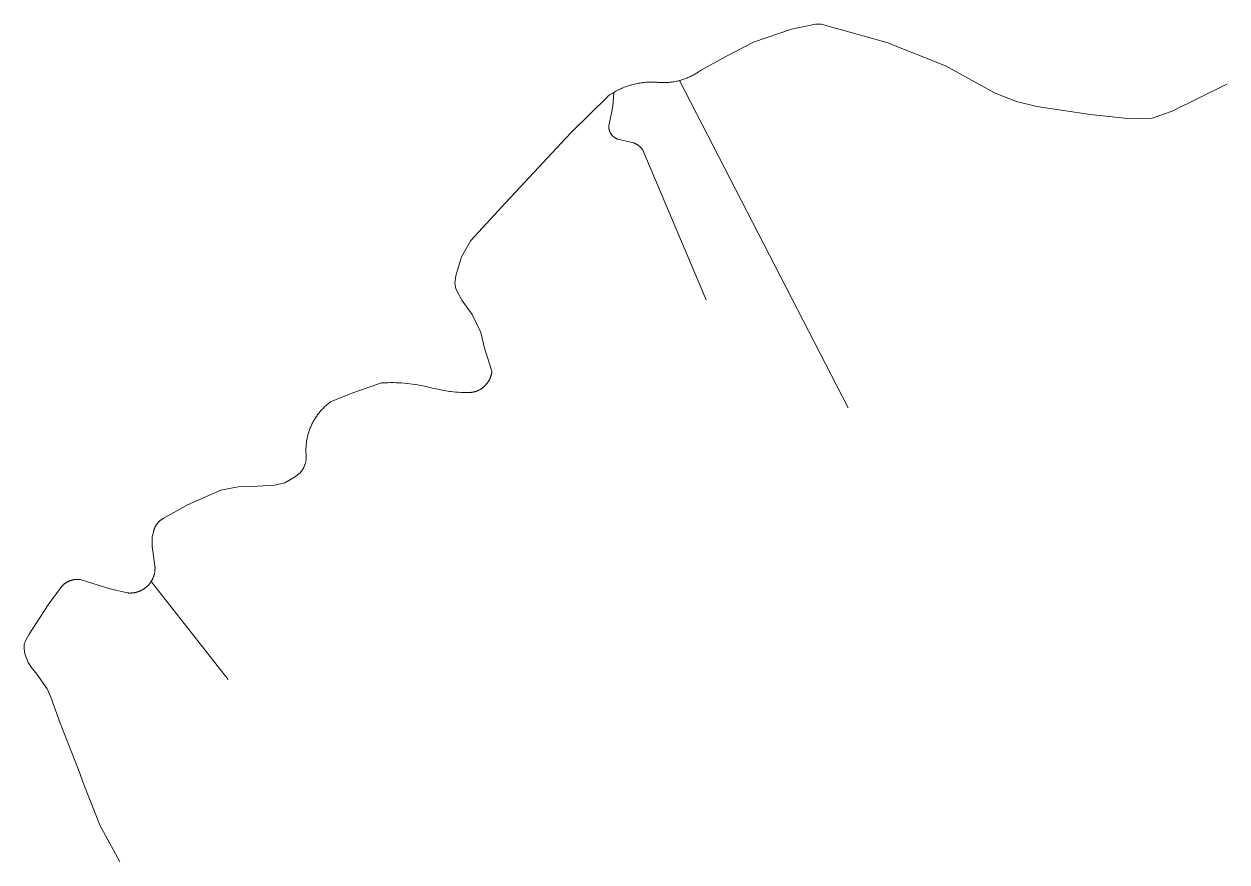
# Model space of a CAD drawing. Header units: metres. Extents: x 341884 to 343609, y 7369702 to 7370904.
import ezdxf

# ---------------------------------------------------------------- set-up
doc = ezdxf.new("R2010")
doc.units = ezdxf.units.M
for name, color, linetype, lineweight, true_color in [('AVENIDA BALNEÁRIA - 29_12_20 - DJI_0032', 18, 'Continuous', 18, 0x000000), ('ESTRADA MARTIM AFONSO DE SOUZA - 29_12_20 - DJI_0028 - DJI_0029', 18, 'Continuous', 18, 0x000000), ('RUA JOHAN DE ALCÂNTARA SILVA - 29_12_20 - DJI_0031', 18, 'Continuous', 18, 0x000000), ('RUA MUTUÍPE - 29_12_20 - DJI_0030', 18, 'Continuous', 18, 0x000000)]:
    doc.layers.add(name, color=color, linetype=linetype, lineweight=lineweight, true_color=true_color)

msp = doc.modelspace()

# ---------------------------------------------------------------- linework, layer by layer
at = {"layer": 'AVENIDA BALNEÁRIA - 29_12_20 - DJI_0032'}
msp.add_lwpolyline([(342823.8, 7370822.7), (343065.5, 7370353.2)], dxfattribs=at)
at = {"layer": 'ESTRADA MARTIM AFONSO DE SOUZA - 29_12_20 - DJI_0028 - DJI_0029'}
msp.add_lwpolyline([(342021.3, 7369702.3), (342002.9, 7369735.9), (341992.8, 7369753.9), (341969.5, 7369813.1), (341962.8, 7369831.8), (341935.8, 7369901), (341922.4, 7369938.3), (341917, 7369950.7), (341902.2, 7369971.4), (341894.5, 7369980.9), (341889.8, 7369988.3), (341884.8, 7370000.6), (341883.8, 7370007.8), (341884, 7370014.6), (341886.2, 7370020.4), (341891, 7370028.7), (341918.4, 7370070.7), (341935.7, 7370094.5), (341936, 7370094.8), (341936.2, 7370095.2), (341936.5, 7370095.6), (341936.9, 7370096), (341937.2, 7370096.4), (341937.5, 7370096.8), (341937.8, 7370097.2), (341938.1, 7370097.6), (341938.5, 7370098), (341938.8, 7370098.3), (341939.2, 7370098.7), (341939.5, 7370099.1), (341939.9, 7370099.4), (341940.3, 7370099.8), (341940.7, 7370100.1), (341941, 7370100.4), (341941.4, 7370100.8), (341941.8, 7370101.1), (341942.2, 7370101.4), (341942.6, 7370101.7), (341943, 7370102), (341943.5, 7370102.3), (341943.9, 7370102.6), (341944.3, 7370102.8), (341944.7, 7370103.1), (341945.2, 7370103.4), (341945.6, 7370103.6), (341946, 7370103.8), (341946, 7370103.9), (341946.5, 7370104.1), (341946.9, 7370104.3), (341947.4, 7370104.6), (341947.9, 7370104.8), (341948.3, 7370105), (341948.8, 7370105.2), (341949.3, 7370105.4), (341949.7, 7370105.5), (341950.2, 7370105.7), (341950.7, 7370105.9), (341951.2, 7370106), (341951.7, 7370106.2), (341952.2, 7370106.3), (341952.6, 7370106.5), (341953.1, 7370106.6), (341953.6, 7370106.7), (341954.1, 7370106.8), (341954.6, 7370106.9), (341955.1, 7370107), (341955.6, 7370107.1), (341956.1, 7370107.1), (341956.6, 7370107.2), (341957.1, 7370107.2), (341957.6, 7370107.3), (341958.1, 7370107.3), (341958.7, 7370107.4), (341959.2, 7370107.4), (341959.7, 7370107.4), (341960.2, 7370107.4), (341960.7, 7370107.4), (341961.2, 7370107.4), (341961.7, 7370107.3), (341962.2, 7370107.3), (341962.7, 7370107.2), (341963.2, 7370107.2), (341963.7, 7370107.1), (341964.2, 7370107.1), (342006.6, 7370094), (342032.3, 7370088), (342032.9, 7370087.9), (342033.5, 7370087.9), (342034.2, 7370087.8), (342034.8, 7370087.8), (342035.4, 7370087.8), (342036, 7370087.8), (342036.7, 7370087.8), (342037.3, 7370087.8), (342037.9, 7370087.9), (342038.5, 7370087.9), (342039.2, 7370088), (342039.8, 7370088), (342040.4, 7370088.1), (342041, 7370088.2), (342041.6, 7370088.3), (342042.2, 7370088.4), (342042.9, 7370088.5), (342043.5, 7370088.6), (342044.1, 7370088.8), (342044.7, 7370088.9), (342045.3, 7370089.1), (342045.9, 7370089.2), (342046.5, 7370089.4), (342047.1, 7370089.6), (342047.7, 7370089.8), (342048.2, 7370090), (342048.8, 7370090.2), (342049.4, 7370090.5), (342050, 7370090.7), (342050.5, 7370090.9), (342050.5, 7370091), (342051.1, 7370091.2), (342051.7, 7370091.5), (342052.2, 7370091.8), (342052.8, 7370092.1), (342053.3, 7370092.4), (342053.9, 7370092.7), (342054.4, 7370093), (342054.9, 7370093.3), (342055.5, 7370093.7), (342056, 7370094), (342056.5, 7370094.4), (342057, 7370094.7), (342057.5, 7370095.1), (342058, 7370095.5), (342058.5, 7370095.9), (342059, 7370096.3), (342059.4, 7370096.7), (342059.9, 7370097.1), (342060.3, 7370097.5), (342060.8, 7370097.9), (342061.2, 7370098.4), (342061.7, 7370098.8), (342062.1, 7370099.3), (342062.5, 7370099.7), (342062.9, 7370100.2), (342063.3, 7370100.7), (342063.7, 7370101.2), (342064.1, 7370101.7), (342064.5, 7370102.1), (342064.9, 7370102.7), (342065.2, 7370103.2), (342065.6, 7370103.7), (342065.9, 7370104.2), (342066.2, 7370104.7), (342066.6, 7370105.3), (342066.9, 7370105.8), (342067.2, 7370106.3), (342067.5, 7370106.9), (342067.8, 7370107.4), (342068, 7370108), (342068.3, 7370108.6), (342068.6, 7370109.1), (342068.8, 7370109.7), (342069, 7370110.3), (342069.3, 7370110.9), (342069.5, 7370111.4), (342069.7, 7370112), (342069.9, 7370112.6), (342070.1, 7370113.2), (342070.2, 7370113.8), (342070.4, 7370114.4), (342070.6, 7370115), (342070.7, 7370115.6), (342070.8, 7370116.2), (342071, 7370116.9), (342071.1, 7370117.5), (342071.2, 7370118.1), (342071.3, 7370118.7), (342071.3, 7370119.3), (342071.4, 7370119.9), (342071.5, 7370120.6), (342071.5, 7370121.2), (342071.5, 7370121.8), (342071.6, 7370122.4), (342071.6, 7370123), (342071.6, 7370123.7), (342071.6, 7370124.3), (342071.6, 7370124.9), (342071.5, 7370125.5), (342071.5, 7370126.2), (342071.4, 7370126.8), (342071.4, 7370127.4), (342071.4, 7370127.5), (342067.4, 7370154.3), (342067.4, 7370168.4), (342069.2, 7370174.9), (342069.2, 7370175), (342069.3, 7370175.5), (342069.4, 7370176), (342069.5, 7370176.5), (342069.7, 7370177), (342069.8, 7370177.4), (342069.9, 7370177.9), (342070.1, 7370178.4), (342070.2, 7370178.9), (342070.4, 7370179.3), (342070.5, 7370179.8), (342070.7, 7370180.3), (342070.9, 7370180.7), (342071.1, 7370181.2), (342071.3, 7370181.6), (342071.5, 7370182.1), (342071.7, 7370182.5), (342071.9, 7370183), (342072.2, 7370183.4), (342072.4, 7370183.9), (342072.6, 7370184.3), (342072.9, 7370184.7), (342073.2, 7370185.1), (342073.4, 7370185.6), (342073.7, 7370186), (342074, 7370186.4), (342074.3, 7370186.8), (342074.6, 7370187.2), (342074.9, 7370187.5), (342074.9, 7370187.6), (342075.2, 7370188), (342075.5, 7370188.3), (342075.8, 7370188.7), (342076.2, 7370189.1), (342076.5, 7370189.4), (342076.8, 7370189.8), (342077.2, 7370190.2), (342077.5, 7370190.5), (342077.9, 7370190.8), (342078.3, 7370191.2), (342078.6, 7370191.5), (342079, 7370191.8), (342079.4, 7370192.1), (342079.8, 7370192.5), (342080.2, 7370192.8), (342080.6, 7370193), (342081, 7370193.3), (342081.4, 7370193.6), (342081.8, 7370193.9), (342082.2, 7370194.1), (342082.7, 7370194.4), (342083.1, 7370194.7), (342118.2, 7370214.4), (342166, 7370235.2), (342190.9, 7370240.2), (342210.3, 7370240.4), (342243, 7370242.6), (342257.8, 7370245.7), (342271.8, 7370253.9), (342279.6, 7370260), (342280, 7370260.5), (342280.4, 7370261), (342280.8, 7370261.5), (342281.2, 7370262), (342281.5, 7370262.5), (342281.9, 7370263), (342282.3, 7370263.5), (342282.6, 7370264.1), (342283, 7370264.6), (342283.3, 7370265.1), (342283.6, 7370265.7), (342283.9, 7370266.2), (342284.3, 7370266.8), (342284.5, 7370267.4), (342284.8, 7370267.9), (342285.1, 7370268.5), (342285.4, 7370269.1), (342285.6, 7370269.7), (342285.9, 7370270.2), (342286.1, 7370270.8), (342286.3, 7370271.4), (342286.5, 7370272), (342286.6, 7370272.1), (342286.8, 7370272.6), (342286.9, 7370273.2), (342287.1, 7370273.8), (342287.3, 7370274.5), (342287.5, 7370275.1), (342287.6, 7370275.7), (342287.7, 7370276.3), (342287.9, 7370276.9), (342288, 7370277.6), (342288.1, 7370278.2), (342288.2, 7370278.8), (342288.3, 7370279.4), (342288.4, 7370280.1), (342288.4, 7370280.7), (342288.5, 7370281.3), (342288.5, 7370282), (342288.5, 7370282.6), (342288.5, 7370282.7), (342288.5, 7370283.5), (342288.3, 7370285), (342288.2, 7370286.5), (342288.1, 7370288), (342288, 7370289.4), (342288, 7370290.9), (342288, 7370292.4), (342288, 7370293.9), (342288, 7370295.4), (342288.1, 7370296.9), (342288.2, 7370298.4), (342288.3, 7370299.9), (342288.4, 7370301.4), (342288.6, 7370302.5), (342288.6, 7370302.9), (342288.8, 7370304.4), (342289, 7370305.9), (342289.3, 7370307.3), (342289.5, 7370308.8), (342289.8, 7370310.3), (342290.2, 7370311.7), (342290.5, 7370313.2), (342290.9, 7370314.6), (342291.3, 7370316.1), (342291.7, 7370317.5), (342292.1, 7370318.9), (342292.6, 7370320.4), (342293.1, 7370321.8), (342293.6, 7370323.2), (342294.2, 7370324.6), (342294.8, 7370325.9), (342295.4, 7370327.3), (342296, 7370328.7), (342296.6, 7370330), (342297.3, 7370331.4), (342298, 7370332.7), (342298.7, 7370334), (342299.4, 7370335.3), (342300.2, 7370336.6), (342301, 7370337.9), (342301.8, 7370339.2), (342302.6, 7370340.4), (342303.4, 7370341.6), (342304.3, 7370342.9), (342305.2, 7370344.1), (342306.1, 7370345.2), (342307, 7370346.4), (342308, 7370347.6), (342308.9, 7370348.7), (342309.9, 7370349.8), (342310.9, 7370350.9), (342312, 7370352), (342313, 7370353.1), (342314.1, 7370354.1), (342315.2, 7370355.2), (342316.3, 7370356.2), (342317.4, 7370357.2), (342318.5, 7370358.2), (342319.7, 7370359.1), (342320.9, 7370360), (342322, 7370361), (342323.2, 7370361.8), (342355.2, 7370375), (342396.4, 7370389), (342397.7, 7370389.1), (342401.6, 7370389.3), (342405.5, 7370389.4), (342409.4, 7370389.5), (342413.3, 7370389.5), (342417.3, 7370389.4), (342420.8, 7370389.3), (342421.2, 7370389.2), (342425.1, 7370389), (342429, 7370388.7), (342432.9, 7370388.4), (342436.8, 7370388), (342440.7, 7370387.5), (342444.5, 7370387), (342448.4, 7370386.3), (342452.3, 7370385.6), (342456.1, 7370384.9), (342459.9, 7370384.1), (342463.8, 7370383.2), (342467.6, 7370382.2), (342471, 7370381.3), (342474.5, 7370380.5), (342478, 7370379.7), (342481.5, 7370379), (342485.1, 7370378.4), (342488.6, 7370377.8), (342492.1, 7370377.2), (342493.9, 7370377), (342495.7, 7370376.8), (342499.3, 7370376.4), (342502.8, 7370376), (342506.4, 7370375.8), (342510, 7370375.5), (342513.6, 7370375.4), (342517.2, 7370375.3), (342518.9, 7370375.3), (342519.5, 7370375.2), (342520.1, 7370375.2), (342520.7, 7370375.2), (342521.3, 7370375.2), (342521.8, 7370375.2), (342522.4, 7370375.2), (342523, 7370375.3), (342523.6, 7370375.3), (342524.2, 7370375.4), (342524.8, 7370375.4), (342525.4, 7370375.5), (342526, 7370375.6), (342526.6, 7370375.7), (342527.1, 7370375.8), (342527.7, 7370375.9), (342528.3, 7370376), (342528.9, 7370376.2), (342529.4, 7370376.3), (342530, 7370376.5), (342530.6, 7370376.6), (342531.1, 7370376.8), (342531.7, 7370377), (342532.3, 7370377.2), (342532.8, 7370377.4), (342533.4, 7370377.6), (342533.9, 7370377.8), (342534.5, 7370378.1), (342535, 7370378.3), (342535.5, 7370378.6), (342536.1, 7370378.8), (342536.6, 7370379.1), (342537.1, 7370379.4), (342537.3, 7370379.5), (342537.6, 7370379.7), (342538.1, 7370380), (342538.7, 7370380.3), (342539.2, 7370380.6), (342539.7, 7370380.9), (342540.1, 7370381.2), (342540.6, 7370381.6), (342541.1, 7370381.9), (342541.6, 7370382.3), (342542, 7370382.7), (342542.5, 7370383), (342542.9, 7370383.4), (342543.4, 7370383.8), (342543.8, 7370384.2), (342544.3, 7370384.6), (342544.7, 7370385), (342545.1, 7370385.4), (342545.5, 7370385.9), (342545.9, 7370386.3), (342546.3, 7370386.7), (342546.7, 7370387.2), (342547.1, 7370387.6), (342547.4, 7370388.1), (342547.8, 7370388.6), (342548.2, 7370389), (342548.5, 7370389.5), (342548.8, 7370390), (342549.2, 7370390.5), (342549.5, 7370391), (342549.8, 7370391.5), (342550.1, 7370392), (342550.4, 7370392.5), (342550.7, 7370393), (342551, 7370393.6), (342551.2, 7370394.1), (342551.5, 7370394.6), (342551.7, 7370395.2), (342552, 7370395.7), (342552.2, 7370396.2), (342552.4, 7370396.8), (342552.6, 7370397.3), (342552.8, 7370397.9), (342553, 7370398.5), (342553.2, 7370399), (342553.4, 7370399.6), (342553.5, 7370400.2), (342553.7, 7370400.7), (342553.8, 7370401.3), (342554, 7370401.9), (342554.1, 7370402.5), (342554.2, 7370403), (342554.3, 7370403.6), (342554.4, 7370404.2), (342554.5, 7370404.8), (342554.5, 7370405.4), (342554.6, 7370405.8), (342544.1, 7370438.8), (342538.7, 7370461.3), (342526.4, 7370487.2), (342511.4, 7370507.6), (342505.3, 7370519.1), (342503, 7370524.6), (342501.5, 7370532.1), (342502.8, 7370542.7), (342511.2, 7370569.9), (342524.4, 7370593.1), (342574.6, 7370647.8), (342667.7, 7370747.7), (342721.2, 7370800.4), (342721.2, 7370800.5), (342722.7, 7370801.5), (342724.3, 7370802.6), (342725.9, 7370803.6), (342727.5, 7370804.6), (342729.2, 7370805.6), (342730.8, 7370806.5), (342732.5, 7370807.4), (342734.2, 7370808.3), (342735.9, 7370809.2), (342737.6, 7370810), (342739.3, 7370810.8), (342741.1, 7370811.6), (342742.8, 7370812.3), (342744.6, 7370813), (342746.3, 7370813.7), (342748.1, 7370814.3), (342749.9, 7370814.9), (342751.8, 7370815.5), (342752.8, 7370815.8), (342753.6, 7370816), (342755.4, 7370816.6), (342757.2, 7370817), (342759.1, 7370817.5), (342760.9, 7370817.9), (342762.8, 7370818.3), (342764.7, 7370818.7), (342766.5, 7370819), (342768.4, 7370819.3), (342770.3, 7370819.5), (342772.2, 7370819.7), (342774.1, 7370819.9), (342776, 7370820.1), (342777.9, 7370820.2), (342779.8, 7370820.3), (342781.7, 7370820.4), (342783.6, 7370820.4), (342785.5, 7370820.4), (342787.4, 7370820.3), (342789.3, 7370820.2), (342790.9, 7370820.1), (342792.4, 7370819.9), (342794, 7370819.8), (342795.6, 7370819.7), (342797.2, 7370819.6), (342798.7, 7370819.6), (342800.3, 7370819.6), (342801.9, 7370819.6), (342803.5, 7370819.6), (342805.1, 7370819.7), (342806.6, 7370819.8), (342808.2, 7370819.9), (342809.8, 7370820.1), (342811.4, 7370820.2), (342812.9, 7370820.4), (342814.5, 7370820.7), (342816, 7370820.9), (342817.6, 7370821.2), (342819.1, 7370821.5), (342819.3, 7370821.6), (342820.7, 7370821.9), (342822.2, 7370822.3), (342823.8, 7370822.7), (342825.3, 7370823.1), (342826.8, 7370823.5), (342828.3, 7370824), (342829.8, 7370824.5), (342831.3, 7370825), (342832.8, 7370825.6), (342834.2, 7370826.2), (342835.7, 7370826.8), (342837.2, 7370827.4), (342838.6, 7370828.1), (342840, 7370828.7), (342841.4, 7370829.4), (342842.8, 7370830.2), (342844.2, 7370830.9), (342845.6, 7370831.7), (342847, 7370832.5), (342848.3, 7370833.3), (342849.6, 7370834.2), (342851, 7370835), (342852.3, 7370835.9), (342853.6, 7370836.9), (342853.7, 7370837), (342890.9, 7370857.5), (342929.5, 7370877.5), (342984.3, 7370896.1), (343018.8, 7370903.5), (343026.7, 7370903.6), (343120.7, 7370877), (343205.1, 7370843.8), (343276.2, 7370804.4), (343306.8, 7370792.7), (343336, 7370785.5), (343412.3, 7370773.8), (343470.5, 7370767.9), (343501.5, 7370768.8), (343530, 7370778.6), (343608.5, 7370817.6)], dxfattribs=at)
at = {"layer": 'RUA JOHAN DE ALCÂNTARA SILVA - 29_12_20 - DJI_0031'}
msp.add_lwpolyline([(342729.2, 7370805.6), (342728.1, 7370786.1), (342722.2, 7370757.8), (342722.2, 7370757.5), (342722.2, 7370757.1), (342722.2, 7370756.8), (342722.2, 7370756.5), (342722.2, 7370756.1), (342722.2, 7370755.8), (342722.2, 7370755.5), (342722.3, 7370755.2), (342722.3, 7370754.8), (342722.3, 7370754.5), (342722.4, 7370754.2), (342722.4, 7370753.8), (342722.5, 7370753.5), (342722.5, 7370753.2), (342722.6, 7370752.9), (342722.6, 7370752.5), (342722.7, 7370752.2), (342722.8, 7370751.9), (342722.9, 7370751.6), (342723, 7370751.2), (342723.1, 7370750.9), (342723.2, 7370750.6), (342723.3, 7370750.3), (342723.4, 7370750), (342723.5, 7370749.7), (342723.6, 7370749.4), (342723.8, 7370749.1), (342723.9, 7370748.8), (342724, 7370748.5), (342724.2, 7370748.2), (342724.3, 7370747.9), (342724.4, 7370747.7), (342724.5, 7370747.6), (342724.6, 7370747.3), (342724.8, 7370747), (342725, 7370746.7), (342725.2, 7370746.4), (342725.3, 7370746.2), (342725.5, 7370745.9), (342725.7, 7370745.6), (342725.9, 7370745.3), (342726.1, 7370745.1), (342726.3, 7370744.8), (342726.5, 7370744.5), (342726.7, 7370744.3), (342726.9, 7370744), (342727.2, 7370743.8), (342727.4, 7370743.6), (342727.6, 7370743.3), (342727.9, 7370743.1), (342728.1, 7370742.8), (342728.3, 7370742.6), (342728.6, 7370742.4), (342728.8, 7370742.2), (342729.1, 7370742), (342729.3, 7370741.8), (342729.6, 7370741.6), (342729.9, 7370741.4), (342730.1, 7370741.2), (342730.4, 7370741), (342730.7, 7370740.8), (342731, 7370740.6), (342731.2, 7370740.4), (342731.5, 7370740.3), (342731.8, 7370740.1), (342732.1, 7370739.9), (342732.4, 7370739.8), (342732.7, 7370739.6), (342733, 7370739.5), (342733.3, 7370739.3), (342733.6, 7370739.2), (342733.9, 7370739.1), (342734.2, 7370738.9), (342734.5, 7370738.8), (342734.7, 7370738.7), (342757.7, 7370733.2), (342758, 7370733.1), (342758.4, 7370733), (342758.8, 7370732.8), (342759.2, 7370732.7), (342759.6, 7370732.5), (342760, 7370732.3), (342760.4, 7370732.1), (342760.8, 7370731.9), (342761.2, 7370731.7), (342761.6, 7370731.5), (342761.9, 7370731.3), (342762.3, 7370731.1), (342762.7, 7370730.9), (342763.1, 7370730.7), (342763.4, 7370730.4), (342763.8, 7370730.2), (342764.2, 7370729.9), (342764.5, 7370729.7), (342764.9, 7370729.4), (342765.2, 7370729.2), (342765.2, 7370729.1), (342765.6, 7370728.8), (342765.9, 7370728.6), (342766.2, 7370728.3), (342766.5, 7370728), (342766.9, 7370727.7), (342767.2, 7370727.4), (342767.5, 7370727.1), (342767.8, 7370726.8), (342768.1, 7370726.4), (342768.4, 7370726.1), (342768.7, 7370725.8), (342769, 7370725.4), (342769.2, 7370725.1), (342769.5, 7370724.8), (342769.8, 7370724.4), (342770, 7370724), (342770.3, 7370723.7), (342770.5, 7370723.3), (342770.8, 7370723), (342771, 7370722.6), (342861.9, 7370508.4)], dxfattribs=at)
at = {"layer": 'RUA MUTUÍPE - 29_12_20 - DJI_0030'}
msp.add_lwpolyline([(342065.9, 7370104.2), (342176.3, 7369964)], dxfattribs=at)

doc.saveas('drawing.dxf')
